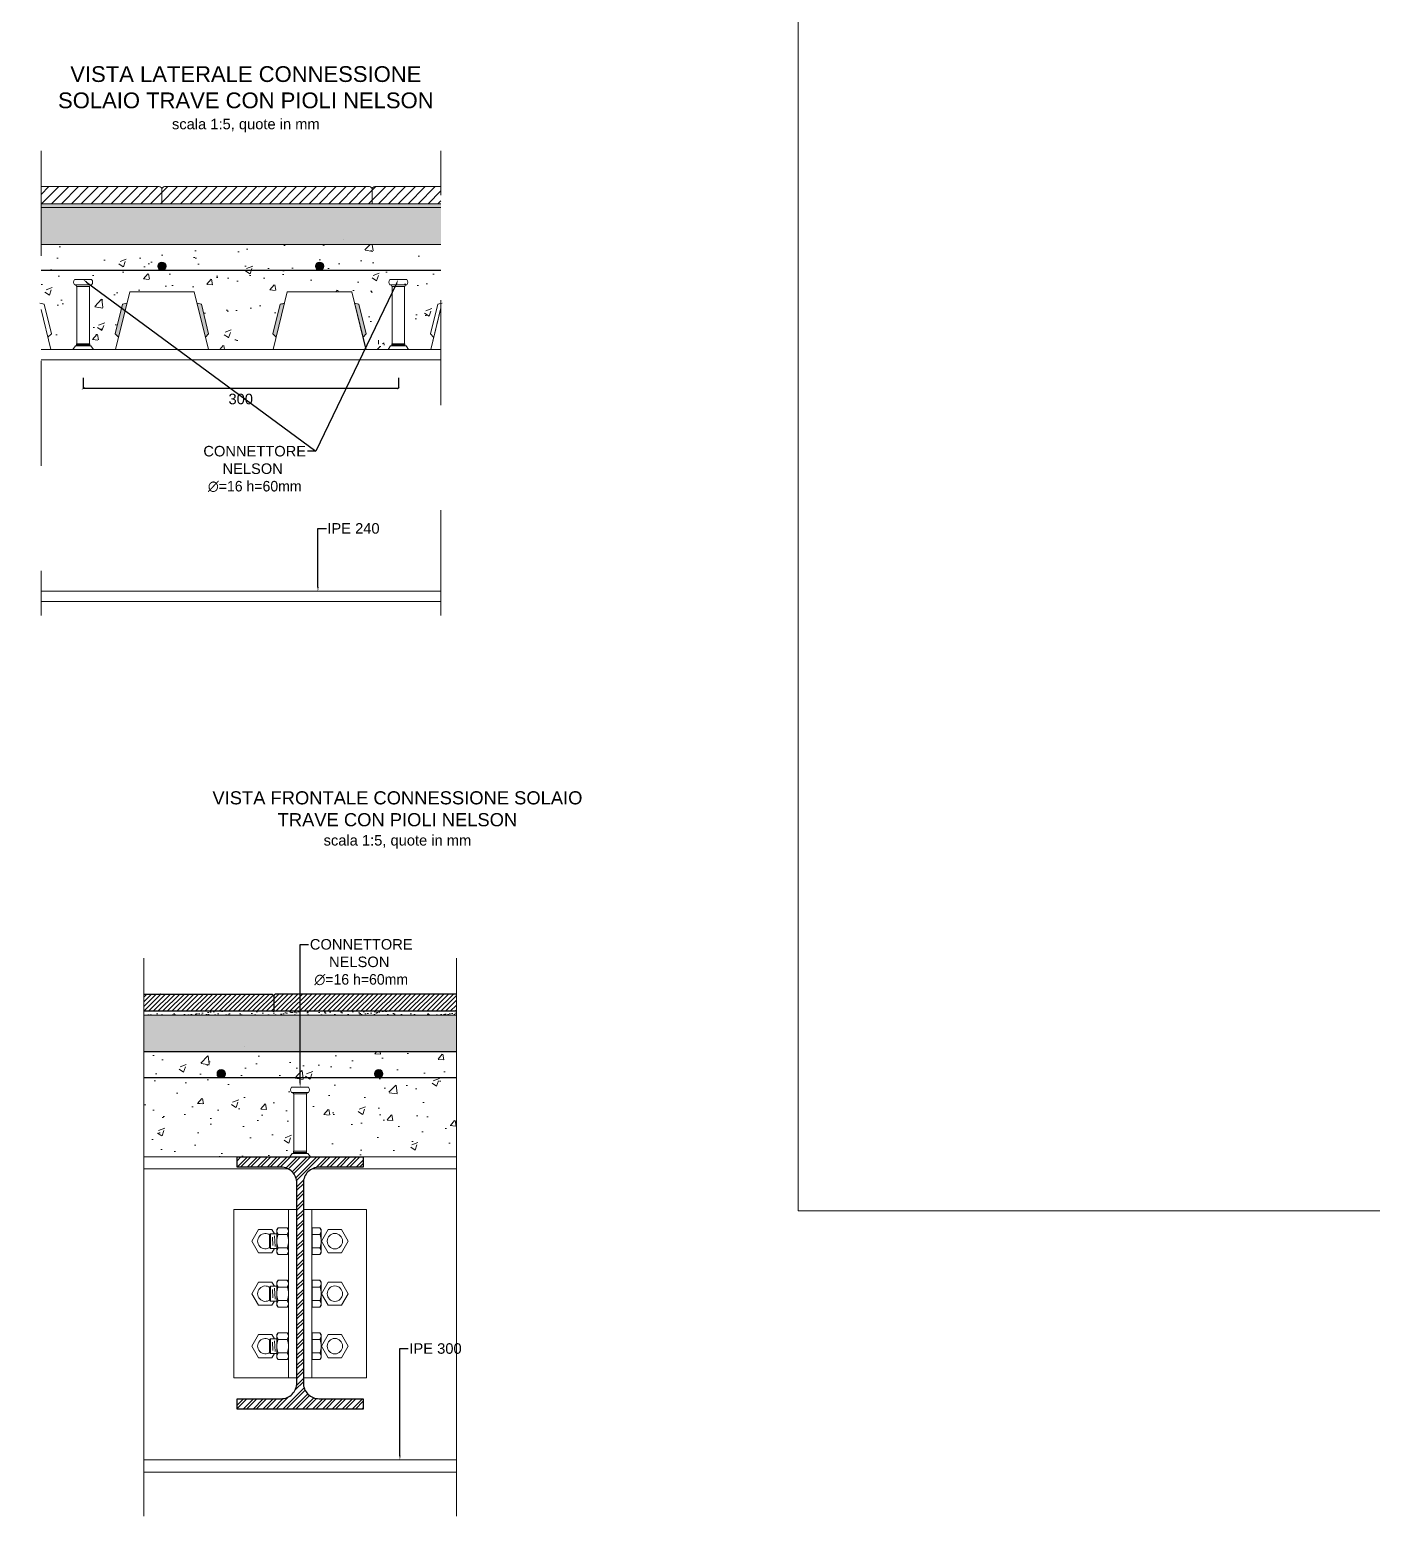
# Model space of a CAD drawing. Header units: millimetres. Extents: x 1415 to 3549, y 2194 to 4677.
# Drawn here: x 1773.979 to 1775.257, y 2308.587 to 2310.002 of the extents above; entities that cross this region are included whole.
import ezdxf
from ezdxf import colors
from ezdxf.entities.mleader import LeaderData, LeaderLine
from ezdxf.math import Vec2, Vec3

# ---------------------------------------------------------------- set-up
doc = ezdxf.new("R2010")
doc.units = ezdxf.units.MM
doc.linetypes.add('ACAD_ISO02W100', pattern=[15, 12, -3])
doc.linetypes.add('DASHDOT', pattern=[1, 0.5, -0.25, 0, -0.25])
doc.layers.get('0').update_dxf_attribs({"plot": 0})
for name, color, linetype, lineweight in [('CONNETTORE', 7, 'Continuous', 15), ('Layer3', 7, 'Continuous', 15), ('Layer4', 7, 'Continuous', 15), ('quote', 252, 'Continuous', 5), ('sezionato particolari', 7, 'Continuous', 30), ('sezione', 18, 'ACAD_ISO02W100', 20)]:
    doc.layers.add(name, color=color, linetype=linetype, lineweight=lineweight)
doc.layers.add('retini', color=7, linetype='DASHDOT', lineweight=9, true_color=0x636466)
doc.styles.get("Standard").update_dxf_attribs({"font": 'arial.ttf'})
doc.dimstyles.new('quote acciaio', dxfattribs={"dimtxt": 0.01, "dimasz": 0.0025, "dimexe": 0, "dimexo": 0, "dimgap": 0.005, "dimtad": 2, "dimdec": 0, "dimlfac": 1000, "dimzin": 0, "dimdsep": 46, "dimtxsty": 'Standard', "dimblk": 'ARCHTICK', "dimcen": 0, "dimclre": 252, "dimadec": 0, "dimazin": 0, "dimtfac": 1, "dimtdec": 0, "dimtofl": 0, "dimtmove": 0, "dimatfit": 3, "dimfxl": 0.01, "dimfxlon": 1, "dimtolj": 1, "dimtzin": 0, "dimarcsym": 0})
pattern_1 = [(37.5, (0, 0), (-0.0001600031296, 0.0048941323733), [0, -0.0038608, 0, -0.004318, 0, -0.0041275]), (7.5, (0, 0), (0.004495232831, 0.007168251006), [0, -0.0020828, 0, -0.0034798, 0, -0.0013335]), (327.5, (-0.003124, 0), (0.0079099237024, 1.4371847e-05), [0, -0.00127, 0, -0.004572, 0, -0.005969]), (317.5, (-0.003124, 0), (0.007635564525, 0.002229293233), [0, -0.000635, 0, -0.0029972, 0, -0.003429])]

# ---------------------------------------------------------------- blocks, each defined once
blk = doc.blocks.new('_ArchTick')
at = {"color": 0, "linetype": 'ByBlock', "const_width": 0.15}
blk.add_lwpolyline([(-0.5, -0.5), (0.5, 0.5)], dxfattribs=at)
blk = doc.blocks.new('*D301')
at = {"layer": 'Defpoints', "color": 0, "transparency": 16777216}
for p in [(1774.0295, 2309.6978), (1774.3295, 2309.6977), (1774.3295, 2309.6608)]:
    blk.add_point(p, dxfattribs=at)
at = {"layer": 'Layer3', "color": 252, "lineweight": -2, "transparency": 16777216}
for p, q in [((1774.0295, 2309.6708), (1774.0295, 2309.6608)), ((1774.3295, 2309.6708), (1774.3295, 2309.6608))]:
    blk.add_line(p, q, dxfattribs=at)
at = {"layer": 'Layer3', "color": 0, "linetype": 'Continuous', "lineweight": -2, "transparency": 16777216}
blk.add_line((1774.0295, 2309.6608), (1774.3295, 2309.6608), dxfattribs=at)
at = {"layer": 'Layer3', "color": 0, "lineweight": -2, "transparency": 16777216, "xscale": 0.0025, "yscale": 0.0025, "zscale": 0.0025, "rotation": 180}
blk.add_blockref('_ArchTick', (1774.0295, 2309.6608), dxfattribs=at)
at = {"layer": 'Layer3', "color": 0, "lineweight": -2, "transparency": 16777216, "xscale": 0.0025, "yscale": 0.0025, "zscale": 0.0025}
blk.add_blockref('_ArchTick', (1774.3295, 2309.6608), dxfattribs=at)
at = {"layer": 'Layer3', "color": 0, "transparency": 16777216, "insert": (1774.1795, 2309.6506), "char_height": 0.01, "attachment_point": 5}
blk.add_mtext('\\A1;300', dxfattribs=at)

msp = doc.modelspace()

# ---------------------------------------------------------------- hatches: boundary and pattern name
at = {"layer": 'Layer4'}
h = msp.add_hatch(dxfattribs=at)
h.set_pattern_fill('ANSI31', color=256, scale=0.0021)
h.set_pattern_definition([(45, (0, 0), (-0.004714634464, 0.004714634464), [])])
h.paths.add_polyline_path([(1774.1045, 2309.8503, 0.414214), (1774.102, 2309.8528), (1773.9894, 2309.8528), (1773.9894, 2309.8365), (1774.1045, 2309.8365)])
h.paths.add_polyline_path([(1774.3045, 2309.8503, 0.414214), (1774.302, 2309.8528), (1774.107, 2309.8528, 0.414214), (1774.1045, 2309.8503), (1774.1045, 2309.8365), (1774.3045, 2309.8365)])
edge = h.paths.add_edge_path()
edge.add_line((1774.37, 2309.8365), (1774.37, 2309.8528))
edge.add_line((1774.37, 2309.8528), (1774.307, 2309.8528))
edge.add_arc((1774.307, 2309.8503), 0.0025, 90, 180)
edge.add_line((1774.3045, 2309.8503), (1774.3045, 2309.8365))
edge.add_line((1774.3045, 2309.8365), (1774.37, 2309.8365))
h = msp.add_hatch(dxfattribs=at)
h.set_pattern_fill('AR-SAND', color=256, scale=0.00016)
h.set_pattern_definition([(37.5, (1772.39729, 2308.2665866), (-0.000256005, 0.007830612), [0, -0.00617728, 0, -0.0069088, 0, -0.006604]), (7.5, (1772.39729, 2308.266587), (0.007192373, 0.0114692), [0, -0.00333248, 0, -0.00556768, 0, -0.0021336]), (327.5, (1772.392291, 2308.2665866), (0.012655878, 2.2995e-05), [0, -0.002032, 0, -0.0073152, 0, -0.0095504]), (317.5, (1772.392291, 2308.266587), (0.012216903, 0.00356687), [0, -0.001016, 0, -0.00479552, 0, -0.0054864])])
h.paths.add_polyline_path([(1774.37, 2309.8328), (1774.37, 2309.8365), (1773.9895, 2309.8365), (1773.9894, 2309.8328)])
h = msp.add_hatch(dxfattribs=at)
h.set_pattern_fill('AR-CONC', color=256, scale=0.00033)
h.set_pattern_definition([(50, (5.124195, -20.132077), (0.0601209408, -0.0052598982), [0.0062865, -0.0691515]), (355, (5.124195, -20.13208), (-0.0116303291, 0.0630487589), [0.0050292, -0.0553213928]), (100.4514447, (5.129205, -20.132515), (0.0484906115, 0.0577888581), [0.0053427029, -0.0587697807]), (46.1842, (5.124195, -20.11531), (0.0894560835, -0.0138739682), [0.00942975, -0.10372725]), (96.6355576, (5.13165, -20.11647), (0.0783433642, 0.081650621), [0.0080140576, -0.0881547507]), (351.184151, (5.124195, -20.11531), (0.0783433642, 0.081650621), [0.007543789, -0.0829817115]), (21, (5.132577, -20.119504), (0.0500327491, -0.0337475154), [0.0062865, -0.0691515]), (326, (5.132577, -20.119504), (0.0203946694, 0.0607820288), [0.0050292, -0.0553212]), (71.451445, (5.136746, -20.122316), (0.0704274184, 0.0270345137), [0.0053427029, -0.0587696794]), (37.5, (5.124195, -20.132077), (0.00101923907, 0.02790316283), [0, -0.05465064, 0, -0.0561594, 0, -0.05553075]), (7.5, (5.124195, -20.132077), (0.02205048863, 0.0330595897), [0, -0.03201924, 0, -0.05339334, 0, -0.02116455]), (327.5, (5.105503, -20.132077), (0.0447448964, -0.00189048552), [0, -0.020955, 0, -0.0653796, 0, -0.0867537]), (317.5, (5.09712, -20.132077), (0.04888262986, 0.00839074204), [0, -0.0272415, 0, -0.04341876, 0, -0.0616077])])
h.paths.add_polyline_path([(1774.0355, 2309.7073), (1774.0235, 2309.7073), (1774.0235, 2309.7815), (1774.0355, 2309.7815)])
h.paths.add_polyline_path([(1774.3356, 2309.7816), (1774.3356, 2309.7074), (1774.3236, 2309.7074), (1774.3236, 2309.7816)])
edge = h.paths.add_edge_path()
edge.add_arc((1774.3243, 2309.7855), 0.00374, 137.9991, 221.9959)
edge.add_arc((1774.3216, 2309.781), 0.00197, 89.0264, 90.9801, ccw=False)
edge.add_line((1774.3216, 2309.783), (1774.3376, 2309.783))
edge.add_arc((1774.3376, 2309.781), 0.00197, 89.241, 91.195, ccw=False)
edge.add_arc((1774.3349, 2309.7855), 0.00374, 318.0069, 401.9984)
edge.add_line((1774.3376, 2309.788), (1774.3215, 2309.788))
edge = h.paths.add_edge_path()
edge.add_line((1774.3146, 2309.7065), (1774.3146, 2309.702))
edge.add_line((1774.3146, 2309.702), (1774.3446, 2309.702))
edge.add_line((1774.3446, 2309.702), (1774.3446, 2309.7065))
edge.add_line((1774.3446, 2309.7065), (1774.3486, 2309.7065))
edge.add_line((1774.3486, 2309.7065), (1774.3486, 2309.7028))
edge.add_arc((1774.3411, 2309.7049), 0.00774, 296.4609, 343.9373, ccw=False)
edge.add_line((1774.3446, 2309.698), (1774.3346, 2309.698))
edge.add_arc((1774.3296, 2309.6806), 0.0181, 74.0003, 105.9997)
edge.add_line((1774.3246, 2309.698), (1774.3146, 2309.698))
edge.add_arc((1774.318, 2309.7049), 0.00774, 196.0627, 243.5391, ccw=False)
edge.add_line((1774.3106, 2309.7028), (1774.3106, 2309.7065))
edge.add_line((1774.3106, 2309.7065), (1774.3146, 2309.7065))
h.paths.add_polyline_path([(1774.37, 2309.7375), (1774.37, 2309.7978), (1773.9894, 2309.7978), (1773.9894, 2309.7358), (1773.9988, 2309.6978), (1774.0603, 2309.6978), (1774.0738, 2309.7528), (1774.1353, 2309.7528), (1774.1488, 2309.6978), (1774.2103, 2309.6978), (1774.2238, 2309.7528), (1774.2853, 2309.7528), (1774.2988, 2309.6978), (1774.3603, 2309.6978)])
h = msp.add_hatch(color=1, dxfattribs=at)
h.dxf.hatch_style = 1
h.paths.add_polyline_path([(1774.1085, 2309.777, 1), (1774.1005, 2309.777, 1)])
h = msp.add_hatch(color=1, dxfattribs=at)
h.dxf.hatch_style = 1
h.paths.add_polyline_path([(1774.2585, 2309.777, 1), (1774.2505, 2309.777, 1)])
at = {"layer": 'Layer4', "transparency": 33554687}
h = msp.add_hatch(dxfattribs=at)
h.set_pattern_fill('ANGLE', color=256)
h.set_pattern_definition([(0, (0, 0), (0, 6.985), [5.08, -1.905]), (90, (0, 0), (-6.985, 4e-16), [5.08, -1.905])])
h.paths.add_polyline_path([(1773.9924, 2309.741), (1773.9894, 2309.7417), (1773.9894, 2309.7358), (1773.9959, 2309.7094), (1773.9994, 2309.7128)])
h.paths.add_polyline_path([(1774.37, 2309.7375), (1774.37, 2309.7417), (1774.367, 2309.741), (1774.3601, 2309.7128), (1774.3631, 2309.7095)])
at = {"layer": 'Layer4'}
h = msp.add_hatch(color=256, dxfattribs=at)
h.dxf.hatch_style = 1
h.paths.add_polyline_path([(1774.0711, 2309.742), (1774.067, 2309.741), (1774.0601, 2309.7128), (1774.0631, 2309.7095)])
h.paths.add_polyline_path([(1774.142, 2309.741), (1774.1379, 2309.742), (1774.1459, 2309.7095), (1774.1489, 2309.7128)])
h = msp.add_hatch(color=256, dxfattribs=at)
h.dxf.hatch_style = 1
h.paths.add_polyline_path([(1774.2211, 2309.742), (1774.217, 2309.741), (1774.2101, 2309.7128), (1774.2131, 2309.7095)])
h.paths.add_polyline_path([(1774.292, 2309.741), (1774.2879, 2309.742), (1774.2959, 2309.7095), (1774.2989, 2309.7128)])
h = msp.add_hatch(dxfattribs=at)
h.set_pattern_fill('AR-SAND', color=256, scale=0.00016)
h.set_pattern_definition([(37.5, (1772.303683, 2307.4979985), (-0.000256005, 0.007830612), [0, -0.00617728, 0, -0.0069088, 0, -0.006604]), (7.5, (1772.303683, 2307.497998), (0.007192373, 0.0114692), [0, -0.00333248, 0, -0.00556768, 0, -0.0021336]), (327.5, (1772.2986845, 2307.4979985), (0.012655878, 2.2995e-05), [0, -0.002032, 0, -0.0073152, 0, -0.0095504]), (317.5, (1772.298684, 2307.497998), (0.012216903, 0.00356687), [0, -0.001016, 0, -0.00479552, 0, -0.0054864])])
h.paths.add_polyline_path([(1774.3849, 2309.0643), (1774.3849, 2309.0679), (1774.0871, 2309.0679), (1774.0871, 2309.0643)])
at = {"layer": 'quote'}
h = msp.add_hatch(dxfattribs=at)
h.set_pattern_fill('AR-CONC', color=256, scale=0.00033)
h.set_pattern_definition([(50, (-0.093607, -0.04768), (0.0601209408, -0.0052598982), [0.0062865, -0.0691515]), (355, (-0.093607, -0.04768), (-0.0116303291, 0.0630487589), [0.0050292, -0.0553213928]), (100.4514447, (-0.088597, -0.048116), (0.0484906115, 0.0577888581), [0.0053427029, -0.0587697807]), (46.1842, (-0.09361, -0.030914), (0.0894560835, -0.0138739682), [0.00942975, -0.10372725]), (96.6355576, (-0.08615, -0.03207), (0.0783433642, 0.081650621), [0.0080140576, -0.0881547507]), (351.184151, (-0.09361, -0.03091), (0.0783433642, 0.081650621), [0.007543789, -0.0829817115]), (21, (-0.085225, -0.035105), (0.0500327491, -0.0337475154), [0.0062865, -0.0691515]), (326, (-0.085225, -0.035105), (0.0203946694, 0.0607820288), [0.0050292, -0.0553212]), (71.451445, (-0.081055, -0.03792), (0.0704274184, 0.0270345137), [0.0053427029, -0.0587696794]), (37.5, (-0.093607, -0.047678), (0.00101923907, 0.02790316283), [0, -0.05465064, 0, -0.0561594, 0, -0.05553075]), (7.5, (-0.093607, -0.047678), (0.02205048863, 0.0330595897), [0, -0.03201924, 0, -0.05339334, 0, -0.02116455]), (327.5, (-0.112299, -0.047678), (0.0447448964, -0.00189048552), [0, -0.020955, 0, -0.0653796, 0, -0.0867537]), (317.5, (-0.12068, -0.047678), (0.04888262986, 0.00839074204), [0, -0.0272415, 0, -0.04341876, 0, -0.0616077])])
h.paths.add_polyline_path([(1774.0871, 2309.0044), (1774.0871, 2308.9293), (1774.2262, 2308.9293), (1774.2286, 2308.9326), (1774.2298, 2308.9326), (1774.2298, 2308.9347), (1774.23, 2308.9857), (1774.2299, 2308.9887, 0.4192), (1774.2279, 2308.9907, -0.383848), (1774.2279, 2308.9957), (1774.244, 2308.9957, -0.383848), (1774.244, 2308.9907), (1774.244, 2308.9907, 0.409245), (1774.242, 2308.9887), (1774.242, 2308.9857), (1774.242, 2308.9347), (1774.2422, 2308.9347), (1774.2422, 2308.9326), (1774.2433, 2308.9326), (1774.2458, 2308.9293), (1774.3849, 2308.9293), (1774.3849, 2309.0044)])
h.paths.add_polyline_path([(1774.0871, 2309.0293), (1774.0871, 2309.0044), (1774.1609, 2309.0044, -0.414214), (1774.1569, 2309.0084, -1), (1774.1649, 2309.0084, -0.414214), (1774.1609, 2309.0044), (1774.236, 2309.0044), (1774.236, 2309.0293)])
h.paths.add_polyline_path([(1774.236, 2309.0293), (1774.236, 2309.0044), (1774.3109, 2309.0044, -0.414214), (1774.3069, 2309.0084, -1), (1774.3149, 2309.0084, -0.414214), (1774.3109, 2309.0044), (1774.3849, 2309.0044), (1774.3849, 2309.0293)])
at = {"layer": 'quote', "transparency": 33554687}
h = msp.add_hatch(color=256, dxfattribs=at)
h.dxf.hatch_style = 1
h.paths.add_polyline_path([(1774.1649, 2309.0084, 1), (1774.1569, 2309.0084, 1)])
h = msp.add_hatch(color=256, dxfattribs=at)
h.dxf.hatch_style = 1
h.paths.add_polyline_path([(1774.3149, 2309.0084, 1), (1774.3069, 2309.0084, 1)])
at = {"layer": 'retini', "lineweight": 15}
h = msp.add_hatch(dxfattribs=at)
h.set_pattern_fill('AR-SAND', color=256, scale=0.0001)
h.set_pattern_definition(pattern_1)
h.paths.add_polyline_path([(1774.37, 2309.8328), (1773.9894, 2309.8328), (1773.9894, 2309.7978), (1774.37, 2309.7978)])
at = {"layer": 'retini'}
h = msp.add_hatch(dxfattribs=at)
h.set_pattern_fill('ANSI31', color=256, scale=0.001)
h.set_pattern_definition([(45, (0, 0), (-0.0022450640303, 0.0022450640303), [])])
h.paths.add_polyline_path([(1774.3109, 2309.0843), (1774.2134, 2309.0843, 0.414214), (1774.2109, 2309.0818), (1774.2109, 2309.0679), (1774.3109, 2309.0679)])
edge = h.paths.add_edge_path()
edge.add_line((1774.0871, 2309.0843), (1774.0871, 2309.0679))
edge.add_line((1774.0871, 2309.0679), (1774.2109, 2309.0679))
edge.add_line((1774.2109, 2309.0679), (1774.2109, 2309.0818))
edge.add_arc((1774.2084, 2309.0818), 0.0025, 0, 90)
edge.add_line((1774.2084, 2309.0843), (1774.0871, 2309.0843))
h.paths.add_polyline_path([(1774.3849, 2309.0679), (1774.3849, 2309.0843), (1774.3109, 2309.0843), (1774.3109, 2309.0679)])
at = {"layer": 'retini', "lineweight": 15}
h = msp.add_hatch(dxfattribs=at)
h.set_pattern_fill('AR-SAND', color=256, scale=0.0001)
h.set_pattern_definition(pattern_1)
h.paths.add_polyline_path([(1774.3849, 2309.0643), (1774.236, 2309.0643), (1774.236, 2309.0293), (1774.3849, 2309.0293)])
h.paths.add_polyline_path([(1774.236, 2309.0643), (1774.0871, 2309.0643), (1774.0871, 2309.0293), (1774.236, 2309.0293)])
at = {"layer": 'retini', "true_color": 0x939598}
h = msp.add_hatch(dxfattribs=at)
h.set_pattern_fill('ANSI32', color=252, scale=0.0007)
h.set_pattern_definition([(45, (0, 0), (-0.004714634464, 0.004714634464), []), (45, (0.003143, 0), (-0.004714634464, 0.004714634464), [])])
h.paths.add_polyline_path([(1774.2541, 2308.9195), (1774.296, 2308.9195), (1774.296, 2308.9293), (1774.176, 2308.9293), (1774.176, 2308.9195), (1774.2179, 2308.9195, -0.414214), (1774.2329, 2308.9045), (1774.2329, 2308.8093), (1774.2329, 2308.7141, -0.414214), (1774.2179, 2308.6991), (1774.176, 2308.6991), (1774.176, 2308.6893), (1774.236, 2308.6893), (1774.296, 2308.6893), (1774.296, 2308.6991), (1774.2541, 2308.6991, -0.414214), (1774.2391, 2308.7141), (1774.2391, 2308.8093), (1774.2391, 2308.9045, -0.414214)])

# ---------------------------------------------------------------- linework, layer by layer
at = {"layer": 'CONNETTORE'}
for p, q in [((1774.0215, 2309.7643), (1774.0375, 2309.7643)), ((1774.3215, 2309.7643), (1774.3375, 2309.7643)), ((1774.0215, 2309.7593), (1774.0375, 2309.7593)), ((1774.0234, 2309.7578), (1774.0356, 2309.7578)), ((1774.0235, 2309.7578), (1774.0235, 2309.7543)), ((1774.0235, 2309.7543), (1774.0235, 2309.7032)), ((1774.0355, 2309.7578), (1774.0355, 2309.7543)), ((1774.0355, 2309.7543), (1774.0355, 2309.7032)), ((1774.3215, 2309.7593), (1774.3375, 2309.7593)), ((1774.3234, 2309.7578), (1774.3356, 2309.7578)), ((1774.3235, 2309.7578), (1774.3235, 2309.7543)), ((1774.3235, 2309.7543), (1774.3235, 2309.7032)), ((1774.3355, 2309.7578), (1774.3355, 2309.7543)), ((1774.3355, 2309.7543), (1774.3355, 2309.7032)), ((1774.3106, 2309.7065), (1774.3106, 2309.7028)), ((1774.0222, 2309.7012), (1774.0197, 2309.6978)), ((1774.0222, 2309.7012), (1774.0368, 2309.7012)), ((1774.0233, 2309.7032), (1774.0357, 2309.7032)), ((1774.0233, 2309.7032), (1774.0233, 2309.7012)), ((1774.0233, 2309.7022), (1774.0357, 2309.7022)), ((1774.0357, 2309.7032), (1774.0357, 2309.7012)), ((1774.0368, 2309.7012), (1774.0393, 2309.6978)), ((1774.3222, 2309.7012), (1774.3197, 2309.6978)), ((1774.3222, 2309.7012), (1774.3368, 2309.7012)), ((1774.3233, 2309.7032), (1774.3357, 2309.7032)), ((1774.3233, 2309.7032), (1774.3233, 2309.7012)), ((1774.3233, 2309.7022), (1774.3357, 2309.7022)), ((1774.3357, 2309.7032), (1774.3357, 2309.7012)), ((1774.3368, 2309.7012), (1774.3393, 2309.6978)), ((1774.2279, 2308.9957), (1774.244, 2308.9957)), ((1774.2279, 2308.9907), (1774.244, 2308.9907)), ((1774.2299, 2308.9893), (1774.2421, 2308.9893)), ((1774.23, 2308.9893), (1774.23, 2308.9857)), ((1774.23, 2308.9857), (1774.23, 2308.9347)), ((1774.242, 2308.9893), (1774.242, 2308.9857)), ((1774.242, 2308.9857), (1774.242, 2308.9347)), ((1774.2286, 2308.9326), (1774.2262, 2308.9293)), ((1774.2286, 2308.9326), (1774.2433, 2308.9326)), ((1774.2298, 2308.9347), (1774.2422, 2308.9347)), ((1774.2298, 2308.9347), (1774.2298, 2308.9326)), ((1774.2298, 2308.9336), (1774.2422, 2308.9336)), ((1774.2422, 2308.9347), (1774.2422, 2308.9326)), ((1774.2433, 2308.9326), (1774.2458, 2308.9293))]:
    msp.add_line(p, q, dxfattribs=at)
for centre, radius, start, end in [((1774.0242, 2309.7618), 0.00374, 138.0016, 221.9984), ((1774.0348, 2309.7618), 0.00374, 318.0016, 41.9984), ((1774.3242, 2309.7618), 0.00374, 138.0016, 221.9984), ((1774.3348, 2309.7618), 0.00374, 318.0016, 41.9984), ((1774.0215, 2309.7573), 0.00197, 16.4013, 90.9736), ((1774.0375, 2309.7573), 0.00197, 89.0264, 163.5987), ((1774.3215, 2309.7573), 0.00197, 16.4013, 90.9736), ((1774.3375, 2309.7573), 0.00197, 89.0264, 163.5987), ((1774.2307, 2308.9932), 0.00374, 138.0016, 221.9984), ((1774.228, 2308.9887), 0.00197, 16.4013, 90.9736), ((1774.244, 2308.9887), 0.00197, 89.0264, 163.5987), ((1774.2412, 2308.9932), 0.00374, 318.0016, 41.9984)]:
    msp.add_arc(centre, radius, start, end, dxfattribs=at)
at = {"layer": 'Layer3'}
msp.add_lwpolyline([(1774.7101, 2311.3114), (1778.2693, 2311.3114), (1778.2693, 2308.8778), (1774.7101, 2308.8778)], close=True, dxfattribs=at)
at = {"layer": 'Layer4'}
for points in [[(1773.9894, 2309.8528), (1774.102, 2309.8528, -0.414214), (1774.1045, 2309.8503), (1774.1045, 2309.8365), (1774.1045, 2309.8503, -0.414214), (1774.107, 2309.8528), (1774.302, 2309.8528, -0.414214), (1774.3045, 2309.8503), (1774.3045, 2309.8365)], [(1774.37, 2309.8528), (1774.307, 2309.8528, 0.414214), (1774.3045, 2309.8503), (1774.3045, 2309.8408)]]:
    msp.add_lwpolyline(points, format="xyb", dxfattribs=at)
for points in [[(1774.37, 2309.8365), (1773.9894, 2309.8365)], [(1774.37, 2309.8328), (1773.9894, 2309.8328)], [(1774.37, 2309.7978), (1773.9894, 2309.7978)], [(1773.9894, 2309.7358), (1773.9988, 2309.6978), (1774.0603, 2309.6978), (1774.0738, 2309.7528), (1774.1353, 2309.7528), (1774.1488, 2309.6978), (1774.2103, 2309.6978), (1774.2238, 2309.7528), (1774.2853, 2309.7528), (1774.2988, 2309.6978), (1774.3603, 2309.6978), (1774.37, 2309.7375)], [(1773.9894, 2309.7357), (1773.9987, 2309.6977), (1774.0603, 2309.6977), (1774.0738, 2309.7527), (1774.1352, 2309.7527), (1774.1487, 2309.6977), (1774.2103, 2309.6977), (1774.2238, 2309.7527), (1774.2852, 2309.7527), (1774.2987, 2309.6977), (1774.3603, 2309.6977), (1774.37, 2309.7371)], [(1773.9883, 2309.742), (1773.9924, 2309.741), (1773.9994, 2309.7128), (1773.9959, 2309.7094)], [(1774.0711, 2309.742), (1774.067, 2309.741), (1774.0601, 2309.7128), (1774.0631, 2309.7095)], [(1774.1379, 2309.742), (1774.142, 2309.741), (1774.1489, 2309.7128), (1774.1459, 2309.7095)], [(1774.2211, 2309.742), (1774.217, 2309.741), (1774.2101, 2309.7128), (1774.2131, 2309.7095)], [(1774.2879, 2309.742), (1774.292, 2309.741), (1774.2989, 2309.7128), (1774.2959, 2309.7095)], [(1774.3711, 2309.742), (1774.367, 2309.741), (1774.3601, 2309.7128), (1774.3631, 2309.7095)], [(1773.9894, 2309.6978), (1774.37, 2309.6978)], [(1774.0197, 2309.6978), (1774.0393, 2309.6978)], [(1774.3197, 2309.6978), (1774.3393, 2309.6978)], [(1773.9894, 2309.688), (1774.37, 2309.688)], [(1773.9894, 2309.4676), (1774.37, 2309.4676)], [(1773.9894, 2309.4578), (1774.37, 2309.4578)], [(1774.3849, 2309.0643), (1774.0871, 2309.0643)], [(1774.0871, 2308.9293), (1774.3849, 2308.9293)], [(1774.2262, 2308.9293), (1774.2458, 2308.9293)], [(1774.0871, 2308.9178), (1774.2248, 2308.9178)], [(1774.3849, 2308.9178), (1774.2471, 2308.9178)], [(1774.0871, 2308.6408), (1774.3849, 2308.6408)], [(1774.0871, 2308.6293), (1774.3849, 2308.6293)]]:
    msp.add_lwpolyline(points, dxfattribs=at)
for points in [[(1774.2771, 2309.8028), (1774.2771, 2309.8028)], [(1774.1835, 2309.0343), (1774.1835, 2309.0343)]]:
    msp.add_lwpolyline(points, close=True, dxfattribs=at)
at = {"layer": 'Layer4', "color": 1, "lineweight": 30}
for points in [[(1774.37, 2309.773), (1773.9894, 2309.773)], [(1774.3849, 2309.0044), (1774.0871, 2309.0044)]]:
    msp.add_lwpolyline(points, dxfattribs=at)
at = {"layer": 'Layer4', "color": 1}
for centre in [(1774.1045, 2309.777), (1774.2545, 2309.777), (1774.1609, 2309.0084), (1774.3109, 2309.0084)]:
    msp.add_circle(centre, 0.004, dxfattribs=at)
at = {"layer": 'Layer4'}
for p in [(1774.1969, 2309.8528), (1774.1033, 2309.0843), (1774.3108, 2309.0843)]:
    msp.add_point(p, dxfattribs=at)
at = {"layer": 'quote'}
for p, q in [((1774.2139, 2308.8602), (1774.215, 2308.8618)), ((1774.2139, 2308.8379), (1774.2139, 2308.8602)), ((1774.2237, 2308.8618), (1774.215, 2308.8618)), ((1774.2249, 2308.8602), (1774.2237, 2308.8618)), ((1774.2471, 2308.839), (1774.2471, 2308.8591)), ((1774.2475, 2308.8591), (1774.2471, 2308.8591)), ((1774.2475, 2308.8364), (1774.2475, 2308.8618)), ((1774.2549, 2308.8618), (1774.2475, 2308.8618)), ((1774.2561, 2308.8602), (1774.2549, 2308.8618)), ((1774.2561, 2308.8379), (1774.2561, 2308.8602)), ((1774.207, 2308.8551), (1774.2079, 2308.856)), ((1774.207, 2308.843), (1774.207, 2308.8551)), ((1774.2079, 2308.8561), (1774.2139, 2308.8561)), ((1774.2079, 2308.8421), (1774.2079, 2308.856)), ((1774.2098, 2308.853), (1774.2102, 2308.8451)), ((1774.2117, 2308.8542), (1774.2123, 2308.844)), ((1774.215, 2308.8554), (1774.2237, 2308.8554)), ((1774.2475, 2308.8554), (1774.2549, 2308.8554)), ((1774.2079, 2308.8421), (1774.207, 2308.843)), ((1774.2079, 2308.8421), (1774.2139, 2308.8421)), ((1774.2139, 2308.8379), (1774.215, 2308.8364)), ((1774.2237, 2308.8427), (1774.215, 2308.8427)), ((1774.2237, 2308.8364), (1774.215, 2308.8364)), ((1774.2249, 2308.8379), (1774.2237, 2308.8364)), ((1774.2475, 2308.839), (1774.2471, 2308.839)), ((1774.2549, 2308.8427), (1774.2475, 2308.8427)), ((1774.2549, 2308.8364), (1774.2475, 2308.8364)), ((1774.2561, 2308.8379), (1774.2549, 2308.8364)), ((1774.207, 2308.8051), (1774.2079, 2308.806)), ((1774.207, 2308.793), (1774.207, 2308.8051)), ((1774.2079, 2308.8061), (1774.2139, 2308.8061)), ((1774.2079, 2308.7921), (1774.2079, 2308.806)), ((1774.2098, 2308.803), (1774.2102, 2308.7951)), ((1774.2117, 2308.8042), (1774.2123, 2308.794)), ((1774.2139, 2308.8102), (1774.215, 2308.8118)), ((1774.2139, 2308.7879), (1774.2139, 2308.8102)), ((1774.2237, 2308.8118), (1774.215, 2308.8118)), ((1774.215, 2308.8054), (1774.2237, 2308.8054)), ((1774.2249, 2308.8102), (1774.2237, 2308.8118)), ((1774.2471, 2308.789), (1774.2471, 2308.8091)), ((1774.2475, 2308.8091), (1774.2471, 2308.8091)), ((1774.2475, 2308.7864), (1774.2475, 2308.8118)), ((1774.2549, 2308.8118), (1774.2475, 2308.8118)), ((1774.2475, 2308.8054), (1774.2549, 2308.8054)), ((1774.2561, 2308.8102), (1774.2549, 2308.8118)), ((1774.2561, 2308.7879), (1774.2561, 2308.8102)), ((1774.2079, 2308.7921), (1774.207, 2308.793)), ((1774.2079, 2308.7921), (1774.2139, 2308.7921)), ((1774.2139, 2308.7879), (1774.215, 2308.7864)), ((1774.2237, 2308.7927), (1774.215, 2308.7927)), ((1774.2249, 2308.7879), (1774.2237, 2308.7864)), ((1774.2475, 2308.789), (1774.2471, 2308.789)), ((1774.2549, 2308.7927), (1774.2475, 2308.7927)), ((1774.2561, 2308.7879), (1774.2549, 2308.7864)), ((1774.2237, 2308.7864), (1774.215, 2308.7864)), ((1774.2549, 2308.7864), (1774.2475, 2308.7864)), ((1774.2139, 2308.7602), (1774.215, 2308.7618)), ((1774.2139, 2308.7379), (1774.2139, 2308.7602)), ((1774.2237, 2308.7618), (1774.215, 2308.7618)), ((1774.2249, 2308.7602), (1774.2237, 2308.7618)), ((1774.2471, 2308.739), (1774.2471, 2308.7591)), ((1774.2475, 2308.7591), (1774.2471, 2308.7591)), ((1774.2475, 2308.7364), (1774.2475, 2308.7618)), ((1774.2549, 2308.7618), (1774.2475, 2308.7618)), ((1774.2561, 2308.7602), (1774.2549, 2308.7618)), ((1774.2561, 2308.7379), (1774.2561, 2308.7602)), ((1774.207, 2308.7551), (1774.2079, 2308.756)), ((1774.207, 2308.743), (1774.207, 2308.7551)), ((1774.2079, 2308.7561), (1774.2139, 2308.7561)), ((1774.2079, 2308.7421), (1774.2079, 2308.756)), ((1774.2098, 2308.753), (1774.2102, 2308.7451)), ((1774.2117, 2308.7542), (1774.2123, 2308.744)), ((1774.215, 2308.7554), (1774.2237, 2308.7554)), ((1774.2475, 2308.7554), (1774.2549, 2308.7554)), ((1774.2079, 2308.7421), (1774.207, 2308.743)), ((1774.2079, 2308.7421), (1774.2139, 2308.7421)), ((1774.2139, 2308.7379), (1774.215, 2308.7364)), ((1774.2237, 2308.7427), (1774.215, 2308.7427)), ((1774.2237, 2308.7364), (1774.215, 2308.7364)), ((1774.2249, 2308.7379), (1774.2237, 2308.7364)), ((1774.2475, 2308.739), (1774.2471, 2308.739)), ((1774.2549, 2308.7427), (1774.2475, 2308.7427)), ((1774.2549, 2308.7364), (1774.2475, 2308.7364)), ((1774.2561, 2308.7379), (1774.2549, 2308.7364))]:
    msp.add_line(p, q, dxfattribs=at)
for points in [[(1774.2329, 2308.7191), (1774.1729, 2308.7191), (1774.1729, 2308.8791), (1774.2329, 2308.8791), (1774.2329, 2308.7191)], [(1774.2329, 2308.8791), (1774.2249, 2308.8791), (1774.2249, 2308.7191)], [(1774.2391, 2308.7191), (1774.2991, 2308.7191), (1774.2991, 2308.8791), (1774.2391, 2308.8791), (1774.2391, 2308.7191)], [(1774.2391, 2308.8791), (1774.2471, 2308.8791), (1774.2471, 2308.7191)], [(1774.2115, 2308.8421), (1774.2092, 2308.8381), (1774.1965, 2308.8381), (1774.1902, 2308.8491), (1774.1965, 2308.8601), (1774.2092, 2308.8601), (1774.2115, 2308.8561)], [(1774.2115, 2308.7921), (1774.2092, 2308.7881), (1774.1965, 2308.7881), (1774.1902, 2308.7991), (1774.1965, 2308.8101), (1774.2092, 2308.8101), (1774.2115, 2308.8061)], [(1774.2115, 2308.7421), (1774.2092, 2308.7381), (1774.1965, 2308.7381), (1774.1902, 2308.7491), (1774.1965, 2308.7601), (1774.2092, 2308.7601), (1774.2115, 2308.7561)]]:
    msp.add_lwpolyline(points, dxfattribs=at)
for points in [[(1774.2564, 2308.8491), (1774.2627, 2308.8381), (1774.2754, 2308.8381), (1774.2818, 2308.8491), (1774.2754, 2308.8601), (1774.2627, 2308.8601)], [(1774.2564, 2308.7991), (1774.2627, 2308.7881), (1774.2754, 2308.7881), (1774.2818, 2308.7991), (1774.2754, 2308.8101), (1774.2627, 2308.8101)], [(1774.2564, 2308.7491), (1774.2627, 2308.7381), (1774.2754, 2308.7381), (1774.2818, 2308.7491), (1774.2754, 2308.7601), (1774.2627, 2308.7601)]]:
    msp.add_lwpolyline(points, close=True, dxfattribs=at)
for centre in [(1774.2691, 2308.8491), (1774.2691, 2308.7991), (1774.2691, 2308.7491)]:
    msp.add_circle(centre, 0.00733, dxfattribs=at)
for centre, radius, start, end in [((1774.2188, 2308.8586), 0.00495, 140.1295, 219.8705), ((1774.2199, 2308.8586), 0.00495, 320.1295, 39.8705), ((1774.2511, 2308.8586), 0.00495, 320.1295, 39.8705), ((1774.2029, 2308.8491), 0.00733, 51.1417, 308.8583), ((1774.232, 2308.8491), 0.0181, 159.4427, 200.5573), ((1774.2068, 2308.8491), 0.0181, 339.4427, 20.5573), ((1774.238, 2308.8491), 0.0181, 339.4427, 20.5573), ((1774.2188, 2308.8395), 0.00495, 140.1295, 219.8705), ((1774.2199, 2308.8395), 0.00495, 320.1295, 39.8705), ((1774.2511, 2308.8395), 0.00495, 320.1295, 39.8705), ((1774.2029, 2308.7991), 0.00733, 51.1417, 308.8583), ((1774.2188, 2308.8086), 0.00495, 140.1295, 219.8705), ((1774.232, 2308.7991), 0.0181, 159.4427, 200.5573), ((1774.2199, 2308.8086), 0.00495, 320.1295, 39.8705), ((1774.2068, 2308.7991), 0.0181, 339.4427, 20.5573), ((1774.2511, 2308.8086), 0.00495, 320.1295, 39.8705), ((1774.238, 2308.7991), 0.0181, 339.4427, 20.5573), ((1774.2188, 2308.7895), 0.00495, 140.1295, 219.8705), ((1774.2199, 2308.7895), 0.00495, 320.1295, 39.8705), ((1774.2511, 2308.7895), 0.00495, 320.1295, 39.8705), ((1774.2188, 2308.7586), 0.00495, 140.1295, 219.8705), ((1774.2199, 2308.7586), 0.00495, 320.1295, 39.8705), ((1774.2511, 2308.7586), 0.00495, 320.1295, 39.8705), ((1774.2029, 2308.7491), 0.00733, 51.1417, 308.8583), ((1774.232, 2308.7491), 0.0181, 159.4427, 200.5573), ((1774.2068, 2308.7491), 0.0181, 339.4427, 20.5573), ((1774.238, 2308.7491), 0.0181, 339.4427, 20.5573), ((1774.2188, 2308.7395), 0.00495, 140.1295, 219.8705), ((1774.2199, 2308.7395), 0.00495, 320.1295, 39.8705), ((1774.2511, 2308.7395), 0.00495, 320.1295, 39.8705)]:
    msp.add_arc(centre, radius, start, end, dxfattribs=at)
at = {"layer": 'sezionato particolari'}
for points in [[(1774.0871, 2309.0843), (1774.2084, 2309.0843, -0.414214), (1774.2109, 2309.0818), (1774.2109, 2309.0679)], [(1774.3849, 2309.0843), (1774.2134, 2309.0843, 0.414214), (1774.2109, 2309.0818), (1774.2109, 2309.0723)]]:
    msp.add_lwpolyline(points, format="xyb", dxfattribs=at)
for points in [[(1774.3849, 2309.0679), (1774.0871, 2309.0679)], [(1774.3849, 2309.0293), (1774.0871, 2309.0293)]]:
    msp.add_lwpolyline(points, dxfattribs=at)
msp.add_lwpolyline([(1774.2329, 2308.7141), (1774.2329, 2308.8093), (1774.2329, 2308.9045, 0.414214), (1774.2179, 2308.9195), (1774.176, 2308.9195), (1774.176, 2308.9293), (1774.236, 2308.9293), (1774.296, 2308.9293), (1774.296, 2308.9195), (1774.2541, 2308.9195, 0.414214), (1774.2391, 2308.9045), (1774.2391, 2308.8093), (1774.2391, 2308.7141, 0.414214), (1774.2541, 2308.6991), (1774.296, 2308.6991), (1774.296, 2308.6893), (1774.236, 2308.6893), (1774.176, 2308.6893), (1774.176, 2308.6991), (1774.2179, 2308.6991, 0.414214)], format="xyb", close=True, dxfattribs=at)
at = {"layer": 'sezione', "ltscale": 0.001}
for points in [[(1773.9894, 2309.887), (1773.9894, 2309.4447)], [(1774.37, 2309.4447), (1774.37, 2309.887)]]:
    msp.add_lwpolyline(points, dxfattribs=at)
at = {"layer": 'sezione', "ltscale": 0.5}
for points in [[(1774.0871, 2309.1185), (1774.0871, 2308.5872)], [(1774.3849, 2309.1185), (1774.3849, 2308.5872)]]:
    msp.add_lwpolyline(points, dxfattribs=at)

# ---------------------------------------------------------------- texts
at = {"layer": 'Layer4', "char_height": 0.015, "attachment_point": 1, "bg_fill": 2}
for s, width, insert in [('\\pxqc;VISTA LATERALE CONNESSIONE SOLAIO TRAVE CON PIOLI NELSON\\P{\\H0.66667x;scala 1:5, quote in mm}', 0.396275, (1773.9862, 2309.9674)), ('\\pxqc;{\\H0.83333x;VISTA FRONTALE CONNESSIONE SOLAIO TRAVE CON PIOLI NELSON\\P\\H0.80001x;scala 1:5, quote in mm}', 0.385263, (1774.136, 2309.2773))]:
    msp.add_mtext_dynamic_manual_height_columns(s, width=width, gutter_width=12.5, heights=[0], dxfattribs=dict(at, insert=insert))

# ---------------------------------------------------------------- dimensions: what is measured, and where the dimension line sits
at = {"layer": 'Layer3'}
dim = msp.add_linear_dim(base=(1774.3295, 2309.6608), p1=(1774.0295, 2309.6978), p2=(1774.3295, 2309.6977), dimstyle='quote acciaio', dxfattribs=at)
dim.commit()
dim.dimension.update_dxf_attribs({"geometry": '*D301', "text_midpoint": (1774.1795, 2309.6506)})

# ---------------------------------------------------------------- leaders
at = {"layer": 'Layer4', "color": 251, "true_color": 0x636466}
ml = msp.add_multileader_mtext('Standard', dxfattribs=at)
ml.set_content('{\\C256;CONNETTORE NELSON  \\fBahnschrift Light|b0|i0|c0|p34;∅=16 h=60mm}', color=(99, 100, 102))
ml.set_leader_properties()
ml.build(insert=Vec2(0, 0))
ml.multileader.update_dxf_attribs({"dogleg_length": 0.008, "arrow_head_size": 0.004})
ctx = ml.context
ctx.base_point, ctx.char_height, ctx.arrow_head_size, ctx.landing_gap_size, ctx.plane_origin = Vec3(1774.1426, 2309.6009), 0.01, 0.004, 0.002, Vec3(1774.0602, 2309.7879)
ctx.text_align_type = 1
notes = []
notes.append((ctx, [(1, (1, 1, 0), (1774.251, 2309.6009), (-1, 0), 0.008, [(0, [(1774.0295, 2309.7643)], 0, []), (1, [(1774.3295, 2309.7643)], 0, [])])]))
ctx.mtext.insert, ctx.mtext.width, ctx.mtext.alignment, ctx.mtext.flow_direction = Vec3(1774.1928, 2309.606), 0.096179, 2, 5
ml = msp.add_multileader_mtext('Standard', dxfattribs=at)
ml.set_content('IPE 240', color=(99, 100, 102))
ml.set_leader_properties()
ml.build(insert=Vec2(0, 0))
ml.multileader.update_dxf_attribs({"dogleg_length": 0.008, "arrow_head_size": 0.004})
ctx = ml.context
ctx.base_point, ctx.char_height, ctx.arrow_head_size, ctx.landing_gap_size, ctx.plane_origin = Vec3(1774.261, 2309.5274), 0.01, 0.004, 0.002, Vec3(1773.9894, 2309.6217)
ctx.text_align_type = 1
notes.append((ctx, [(1, (1, 1, 0), (1774.253, 2309.5274), (1, 0), 0.008, [(0, [(1774.253, 2309.4676)], 0, [])])]))
ctx.mtext.insert, ctx.mtext.alignment, ctx.mtext.flow_direction = Vec3(1774.2868, 2309.5325), 2, 5
ml = msp.add_multileader_mtext('Standard', dxfattribs=at)
ml.set_content('IPE 300', color=(99, 100, 102))
ml.set_leader_properties()
ml.build(insert=Vec2(0, 0))
ml.multileader.update_dxf_attribs({"dogleg_length": 0.008, "arrow_head_size": 0.004})
ctx = ml.context
ctx.base_point, ctx.char_height, ctx.arrow_head_size, ctx.landing_gap_size, ctx.plane_origin = Vec3(1774.339, 2308.7468), 0.01, 0.004, 0.002, Vec3(1774.0675, 2308.7948)
ctx.text_align_type = 1
notes.append((ctx, [(1, (1, 1, 0), (1774.331, 2308.7468), (1, 0), 0.008, [(0, [(1774.331, 2308.6408)], 0, [])])]))
ctx.mtext.insert, ctx.mtext.alignment, ctx.mtext.flow_direction = Vec3(1774.3649, 2308.7519), 2, 5
at = {"layer": 'quote', "color": 251, "true_color": 0x636466}
ml = msp.add_multileader_mtext('Standard', dxfattribs=at)
ml.set_content('{\\C256;CONNETTORE NELSON  \\fBahnschrift Light|b0|i0|c0|p34;∅=16 h=60mm}', color=(99, 100, 102))
ml.set_leader_properties()
ml.build(insert=Vec2(0, 0))
ml.multileader.update_dxf_attribs({"dogleg_length": 0.008, "arrow_head_size": 0.004})
ctx = ml.context
ctx.base_point, ctx.char_height, ctx.arrow_head_size, ctx.landing_gap_size, ctx.plane_origin = Vec3(1774.244, 2309.1315), 0.01, 0.004, 0.002, Vec3(1774.2667, 2309.0194)
ctx.text_align_type = 1
notes.append((ctx, [(0, (1, 1, 0), (1774.236, 2309.1315), (1, 0), 0.008, [(0, [(1774.236, 2308.9957)], 0, [])])]))
ctx.mtext.insert, ctx.mtext.width, ctx.mtext.alignment, ctx.mtext.flow_direction = Vec3(1774.2942, 2309.1366), 0.096179, 2, 5
for ctx, leaders in notes:
    for number, flags, end, landing, length, lines in leaders:
        leader = LeaderData()
        leader.index, (leader.has_last_leader_line, leader.has_dogleg_vector, leader.attachment_direction) = number, flags
        leader.last_leader_point, leader.dogleg_vector, leader.dogleg_length = Vec3(end), Vec3(landing), length
        for number, points, colour, breaks in lines:
            line = LeaderLine()
            line.index, line.vertices, line.color, line.breaks = number, Vec3.list(points), colors.encode_raw_color(colour), breaks
            leader.lines.append(line)
        ctx.leaders.append(leader)

doc.saveas('drawing.dxf')
